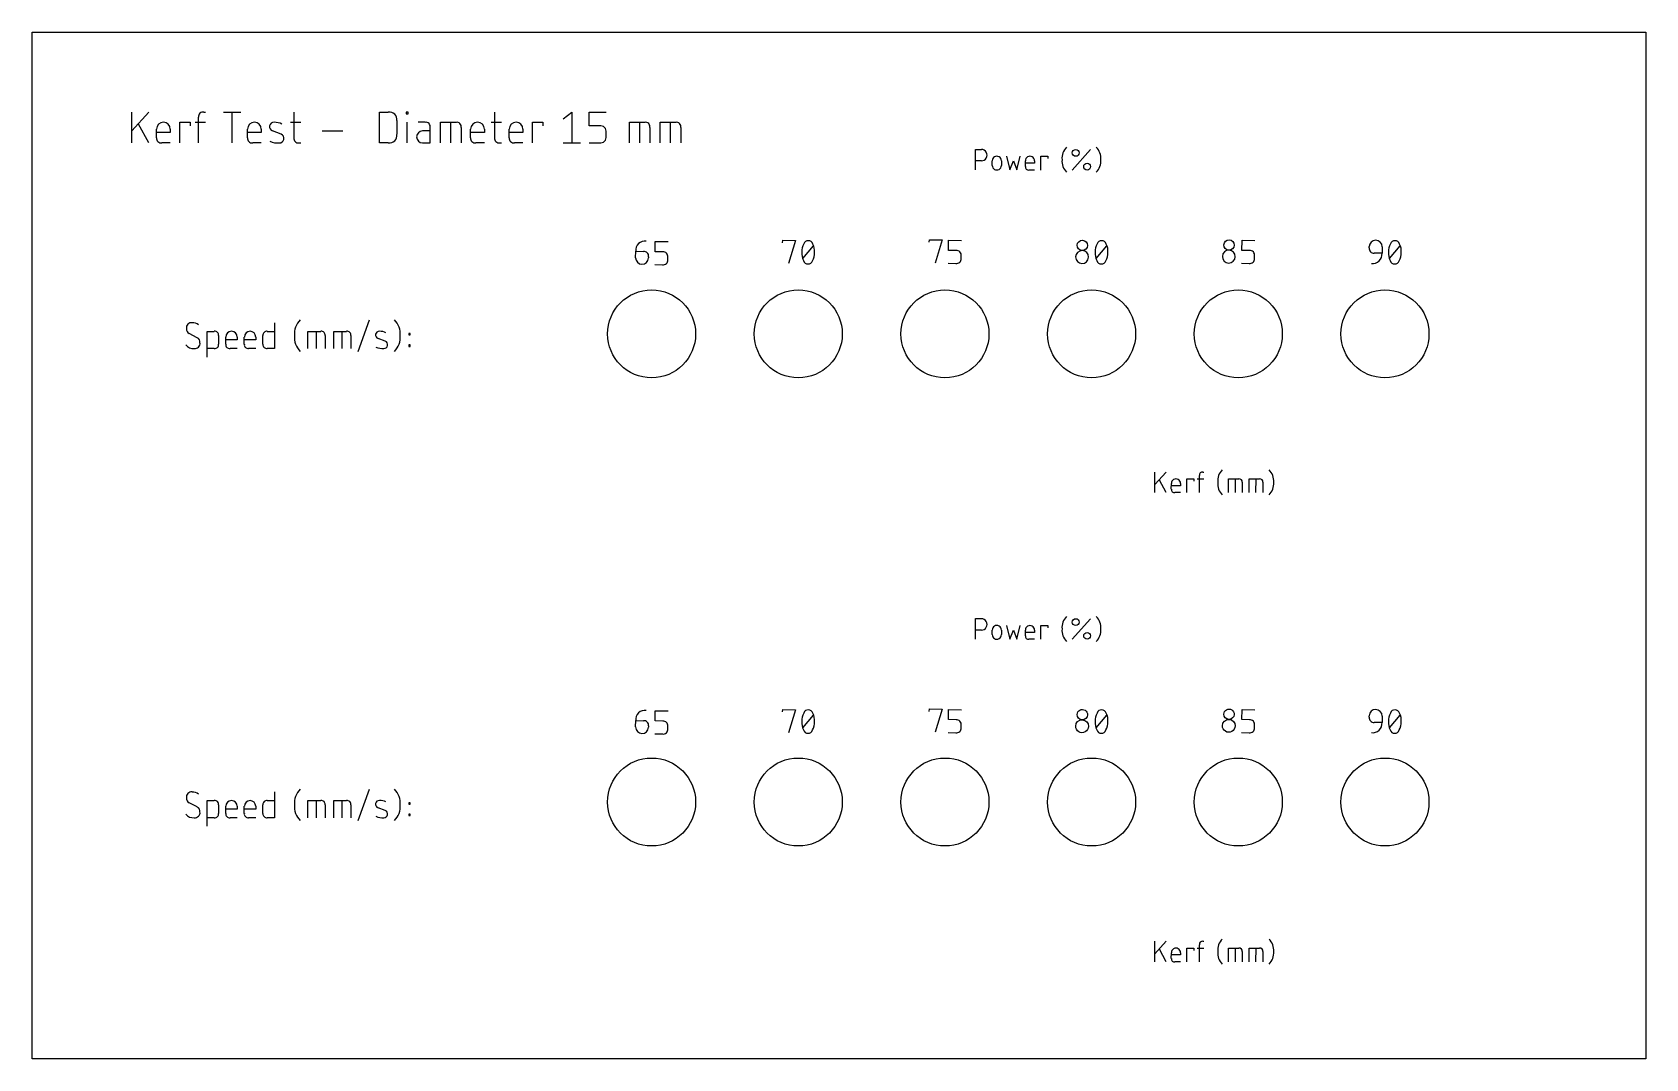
# Model space of a CAD drawing. Header units: millimetres. Extents: x 0 to 275, y 0 to 175.
import ezdxf

# ---------------------------------------------------------------- set-up
doc = ezdxf.new("R2010")
doc.units = ezdxf.units.MM
doc.layers.get('0').update_dxf_attribs({"linetype": 'CONTINUOUS'})

msp = doc.modelspace()

# ---------------------------------------------------------------- linework, layer by layer
for p, q in [((16.95, 156.14), (16.95, 161.4)), ((19.87, 161.4), (16.95, 158.18)), ((25.14, 156.14), (25.14, 159.65)), ((25.14, 159.65), (26.89, 159.65)), ((26.89, 159.65), (26.89, 159.06)), ((27.77, 159.65), (29.53, 159.65)), ((28.36, 156.14), (28.36, 160.52)), ((29.23, 161.4), (29.53, 161.4)), ((32.6, 161.4), (35.52, 161.4)), ((34.06, 156.14), (34.06, 161.4)), ((44, 159.65), (45.76, 159.65)), ((44.59, 161.4), (44.59, 157.01)), ((59.21, 156.14), (59.21, 161.4)), ((59.21, 161.4), (60.68, 161.4)), ((62.14, 159.94), (62.14, 157.6)), ((63.89, 156.14), (63.89, 159.65)), ((66.97, 159.65), (65.8, 159.65)), ((69.6, 156.14), (69.6, 159.65)), ((69.6, 159.65), (72.23, 159.65)), ((71.35, 156.14), (71.35, 159.65)), ((78.23, 159.65), (79.98, 159.65)), ((78.81, 161.4), (78.81, 157.01)), ((85.25, 156.14), (85.25, 159.65)), ((85.25, 159.65), (87, 159.65)), ((87, 159.65), (87, 159.06)), ((90.51, 160.23), (91.97, 161.4)), ((91.97, 161.4), (91.97, 156.14)), ((94.9, 159.06), (94.9, 161.4)), ((94.9, 161.4), (97.82, 161.4)), ((101.77, 156.14), (101.77, 159.65)), ((101.77, 159.65), (104.41, 159.65)), ((103.53, 156.14), (103.53, 159.65)), ((107.04, 156.14), (107.04, 159.65)), ((107.04, 159.65), (109.67, 159.65)), ((108.79, 156.14), (108.79, 159.65)), ((19.87, 156.14), (18.12, 159.35)), ((21.19, 157.01), (21.19, 158.48)), ((23.53, 157.89), (21.19, 157.89)), ((23.53, 158.48), (23.53, 157.89)), ((36.69, 157.01), (36.69, 158.48)), ((39.03, 157.89), (36.69, 157.89)), ((39.03, 158.48), (39.03, 157.89)), ((42.4, 157.6), (40.93, 158.18)), ((49.42, 158.18), (52.93, 158.18)), ((67.84, 158.18), (66.53, 158.18)), ((67.84, 156.14), (67.84, 158.77)), ((73.11, 158.77), (73.11, 156.14)), ((74.72, 157.01), (74.72, 158.48)), ((77.06, 157.89), (74.72, 157.89)), ((77.06, 158.48), (77.06, 157.89)), ((81.3, 157.01), (81.3, 158.48)), ((83.64, 157.89), (81.3, 157.89)), ((83.64, 158.48), (83.64, 157.89)), ((96.65, 159.06), (94.9, 159.06)), ((97.82, 157.31), (97.82, 157.89)), ((105.28, 158.77), (105.28, 156.14)), ((110.55, 158.77), (110.55, 156.14)), ((23.53, 156.14), (22.07, 156.14)), ((39.03, 156.14), (37.57, 156.14)), ((45.47, 156.14), (45.76, 156.14)), ((60.68, 156.14), (59.21, 156.14)), ((66.53, 156.14), (67.84, 156.14)), ((77.06, 156.14), (75.59, 156.14)), ((79.69, 156.14), (79.98, 156.14)), ((83.64, 156.14), (82.18, 156.14)), ((90.51, 156.14), (93.44, 156.14)), ((94.9, 156.14), (96.65, 156.14)), ((160.78, 151.52), (160.78, 155.03)), ((160.78, 155.03), (161.76, 155.03)), ((177.26, 151.51), (180.38, 155.02)), ((161.76, 153.08), (160.78, 153.08)), ((163.61, 152.3), (163.61, 153.08)), ((165.17, 153.08), (165.17, 152.3)), ((166.05, 153.86), (166.63, 151.52)), ((166.63, 151.52), (167.22, 153.08)), ((167.22, 153.08), (167.8, 151.52)), ((167.8, 151.52), (168.39, 153.86)), ((169.26, 152.1), (169.26, 153.07)), ((170.82, 152.68), (169.26, 152.68)), ((170.82, 151.51), (169.85, 151.51)), ((170.82, 153.07), (170.82, 152.68)), ((171.9, 151.51), (171.9, 153.85)), ((171.9, 153.85), (173.07, 153.85)), ((173.07, 153.85), (173.07, 153.46)), ((102.83, 136.57), (102.86, 137.66)), ((102.86, 137.66), (104.18, 137.63)), ((106.15, 137.59), (106.19, 139.34)), ((107.46, 137.56), (106.15, 137.59)), ((106.19, 139.34), (108.38, 139.3)), ((127.89, 139.12), (127.9, 139.56)), ((127.9, 139.56), (130.09, 139.51)), ((130.09, 139.51), (128.91, 135.59)), ((131.34, 136.41), (133.15, 138.57)), ((152.89, 139.2), (152.9, 139.63)), ((152.9, 139.63), (155.1, 139.59)), ((155.1, 139.59), (153.91, 135.66)), ((156.15, 137.81), (156.19, 139.56)), ((157.47, 137.78), (156.15, 137.81)), ((156.19, 139.56), (158.39, 139.51)), ((181.34, 136.41), (183.15, 138.57)), ((206.15, 137.81), (206.19, 139.56)), ((207.47, 137.78), (206.15, 137.81)), ((206.19, 139.56), (208.39, 139.51)), ((227.87, 138.24), (227.88, 138.46)), ((230.07, 138.41), (230.05, 137.32)), ((231.34, 136.41), (233.15, 138.57)), ((105.03, 136.74), (105.03, 136.52)), ((106.1, 135.4), (107.42, 135.37)), ((108.31, 136.23), (108.32, 136.66)), ((156.11, 135.61), (157.42, 135.58)), ((158.32, 136.44), (158.33, 136.88)), ((206.11, 135.61), (207.42, 135.58)), ((208.32, 136.44), (208.33, 136.88)), ((230.05, 137.32), (228.73, 137.35)), ((29.81, 119.63), (29.81, 124.01)), ((29.81, 124.01), (31.03, 124.01)), ((40.04, 124.01), (41.26, 124.01)), ((41.26, 125.48), (41.26, 121.09)), ((46.99, 121.09), (46.99, 124.01)), ((46.99, 124.01), (49.19, 124.01)), ((48.45, 121.09), (48.45, 124.01)), ((51.38, 121.09), (51.38, 124.01)), ((51.38, 124.01), (53.57, 124.01)), ((52.84, 121.09), (52.84, 124.01)), ((55.52, 120.6), (57.47, 125.96)), ((28.1, 122.92), (26.76, 123.65)), ((31.03, 121.09), (29.81, 121.09)), ((31.76, 123.28), (31.76, 121.82)), ((32.98, 121.82), (32.98, 123.04)), ((34.93, 122.55), (32.98, 122.55)), ((34.93, 121.09), (33.71, 121.09)), ((34.93, 123.04), (34.93, 122.55)), ((36.14, 121.82), (36.14, 123.04)), ((38.09, 122.55), (36.14, 122.55)), ((38.09, 121.09), (36.88, 121.09)), ((38.09, 123.04), (38.09, 122.55)), ((39.31, 121.82), (39.31, 123.28)), ((41.26, 121.09), (40.04, 121.09)), ((49.92, 123.28), (49.92, 121.09)), ((54.3, 123.28), (54.3, 121.09)), ((60.15, 122.31), (58.94, 122.8)), ((191.32, 96.52), (191.32, 100.03)), ((193.27, 100.03), (191.32, 97.88)), ((198.92, 96.52), (198.92, 99.44)), ((199.51, 100.02), (199.7, 100.02)), ((193.27, 96.52), (192.1, 98.66)), ((194.14, 97.1), (194.15, 98.08)), ((195.7, 97.69), (194.14, 97.69)), ((195.7, 96.52), (194.73, 96.52)), ((195.71, 98.08), (195.7, 97.69)), ((196.78, 96.52), (196.78, 98.86)), ((196.78, 98.86), (197.95, 98.86)), ((197.95, 98.86), (197.95, 98.47)), ((198.53, 98.86), (199.7, 98.85)), ((203.89, 96.51), (203.9, 98.85)), ((203.9, 98.85), (205.65, 98.85)), ((205.06, 96.51), (205.07, 98.85)), ((206.24, 98.27), (206.23, 96.51)), ((207.4, 96.51), (207.41, 98.85)), ((207.41, 98.85), (209.16, 98.85)), ((208.57, 96.51), (208.58, 98.85)), ((209.75, 98.27), (209.74, 96.51)), ((160.78, 75.03), (161.76, 75.03)), ((160.78, 71.52), (160.78, 75.03)), ((177.26, 71.51), (180.38, 75.02)), ((161.76, 73.08), (160.78, 73.08)), ((163.61, 72.3), (163.61, 73.08)), ((165.17, 73.08), (165.17, 72.3)), ((166.05, 73.86), (166.63, 71.52)), ((166.63, 71.52), (167.22, 73.08)), ((167.22, 73.08), (167.8, 71.52)), ((167.8, 71.52), (168.39, 73.86)), ((169.26, 72.1), (169.26, 73.07)), ((170.82, 72.68), (169.26, 72.68)), ((170.82, 71.51), (169.85, 71.51)), ((170.82, 73.07), (170.82, 72.68)), ((171.9, 71.51), (171.9, 73.85)), ((171.9, 73.85), (173.07, 73.85)), ((173.07, 73.85), (173.07, 73.46)), ((106.15, 57.59), (106.19, 59.34)), ((106.19, 59.34), (108.38, 59.3)), ((127.89, 59.12), (127.9, 59.56)), ((127.9, 59.56), (130.09, 59.51)), ((130.09, 59.51), (128.91, 55.59)), ((131.34, 56.41), (133.15, 58.57)), ((152.89, 59.2), (152.9, 59.63)), ((152.9, 59.63), (155.1, 59.59)), ((155.1, 59.59), (153.91, 55.66)), ((156.15, 57.81), (156.19, 59.56)), ((157.47, 57.78), (156.15, 57.81)), ((156.19, 59.56), (158.39, 59.51)), ((181.34, 56.41), (183.15, 58.57)), ((206.15, 57.81), (206.19, 59.56)), ((207.47, 57.78), (206.15, 57.81)), ((206.19, 59.56), (208.39, 59.51)), ((227.87, 58.24), (227.88, 58.46)), ((230.07, 58.41), (230.05, 57.32)), ((231.34, 56.41), (233.15, 58.57)), ((102.83, 56.57), (102.86, 57.66)), ((102.86, 57.66), (104.18, 57.63)), ((105.03, 56.74), (105.03, 56.52)), ((106.1, 55.4), (107.42, 55.37)), ((107.46, 57.56), (106.15, 57.59)), ((108.31, 56.23), (108.32, 56.66)), ((156.11, 55.61), (157.42, 55.58)), ((158.32, 56.44), (158.33, 56.88)), ((206.11, 55.61), (207.42, 55.58)), ((208.32, 56.44), (208.33, 56.88)), ((230.05, 57.32), (228.73, 57.35)), ((29.81, 39.63), (29.81, 44.01)), ((29.81, 44.01), (31.03, 44.01)), ((40.04, 44.01), (41.26, 44.01)), ((41.26, 45.48), (41.26, 41.09)), ((46.99, 41.09), (46.99, 44.01)), ((46.99, 44.01), (49.19, 44.01)), ((48.45, 41.09), (48.45, 44.01)), ((51.38, 41.09), (51.38, 44.01)), ((51.38, 44.01), (53.57, 44.01)), ((52.84, 41.09), (52.84, 44.01)), ((55.52, 40.6), (57.47, 45.96)), ((28.1, 42.92), (26.76, 43.65)), ((31.76, 43.28), (31.76, 41.82)), ((32.98, 41.82), (32.98, 43.04)), ((34.93, 42.55), (32.98, 42.55)), ((34.93, 43.04), (34.93, 42.55)), ((36.14, 41.82), (36.14, 43.04)), ((38.09, 42.55), (36.14, 42.55)), ((38.09, 43.04), (38.09, 42.55)), ((39.31, 41.82), (39.31, 43.28)), ((49.92, 43.28), (49.92, 41.09)), ((54.3, 43.28), (54.3, 41.09)), ((60.15, 42.31), (58.94, 42.8)), ((31.03, 41.09), (29.81, 41.09)), ((34.93, 41.09), (33.71, 41.09)), ((38.09, 41.09), (36.88, 41.09)), ((41.26, 41.09), (40.04, 41.09)), ((191.32, 16.52), (191.32, 20.03)), ((193.27, 20.03), (191.32, 17.88)), ((198.92, 16.52), (198.92, 19.44)), ((199.51, 20.02), (199.7, 20.02)), ((193.27, 16.52), (192.1, 18.66)), ((194.14, 17.1), (194.15, 18.08)), ((195.7, 17.69), (194.14, 17.69)), ((195.7, 16.52), (194.73, 16.52)), ((195.71, 18.08), (195.7, 17.69)), ((196.78, 16.52), (196.78, 18.86)), ((196.78, 18.86), (197.95, 18.86)), ((197.95, 18.86), (197.95, 18.47)), ((198.53, 18.86), (199.7, 18.85)), ((203.89, 16.51), (203.9, 18.85)), ((203.9, 18.85), (205.65, 18.85)), ((205.06, 16.51), (205.07, 18.85)), ((206.24, 18.27), (206.23, 16.51)), ((207.4, 16.51), (207.41, 18.85)), ((207.41, 18.85), (209.16, 18.85)), ((208.57, 16.51), (208.58, 18.85)), ((209.75, 18.27), (209.74, 16.51))]:
    msp.add_line(p, q)
for points in [[(275, 0), (0, 0), (0, 175), (275, 175)], [(63.75, 161.4), (63.75, 161.11), (64.04, 161.11), (64.04, 161.4)], [(64.18, 123.65), (64.18, 123.4), (64.42, 123.4), (64.42, 123.65)], [(64.18, 121.7), (64.18, 121.45), (64.42, 121.45), (64.42, 121.7)], [(64.18, 43.65), (64.18, 43.4), (64.42, 43.4), (64.42, 43.65)], [(64.18, 41.7), (64.18, 41.45), (64.42, 41.45), (64.42, 41.7)]]:
    msp.add_lwpolyline(points, close=True)
for points in [[(177.26, 154.44, -1), (178.43, 154.44, -1)], [(179.21, 152.1, -1), (180.38, 152.1, -1)], [(178.1, 138.68, -1), (179.86, 138.64, -1)], [(203.1, 138.75, -1), (204.86, 138.71, -1)], [(178.43, 74.44, -1), (177.26, 74.44, -1)], [(180.38, 72.1, -1), (179.21, 72.1, -1)], [(177.84, 56.71, -1), (180.03, 56.66, -1)], [(178.1, 58.68, -1), (179.86, 58.64, -1)], [(202.84, 56.78, -1), (205.03, 56.73, -1)], [(203.1, 58.75, -1), (204.86, 58.71, -1)]]:
    msp.add_lwpolyline(points, format="xyb", close=True)
for centre in [(105.56, 123.58), (130.56, 123.58), (155.56, 123.58), (180.56, 123.58), (205.56, 123.58), (230.56, 123.58), (105.56, 43.77), (130.56, 43.77), (155.56, 43.77), (180.56, 43.77), (205.56, 43.77), (230.56, 43.77)]:
    msp.add_circle(centre, 7.5)
for centre, radius, start, end in [((22.36, 158.48), 1.17, 0, 180), ((29.13, 160.63), 0.779, 82.2314, 187.7686), ((37.86, 158.48), 1.17, 0, 180), ((41.17, 158.9), 0.752, 85.8726, 251.5075), ((41.31, 156.93), 2.72, 63.1101, 91.8322), ((60.85, 160.11), 1.3, -7.7686, 97.7685), ((67.07, 158.87), 0.779, -7.7686, 97.7683), ((72.34, 158.87), 0.779, -7.7686, 97.7687), ((75.89, 158.48), 1.17, 0, 180), ((82.47, 158.48), 1.17, 0, 180), ((104.51, 158.87), 0.779, -7.7686, 97.7687), ((109.78, 158.87), 0.779, -7.7686, 97.7687), ((21.96, 156.91), 0.779, 172.2314, 277.7686), ((37.46, 156.91), 0.779, 172.2314, 277.7687), ((42.15, 156.89), 0.753, -93.6179, 70.998), ((45.36, 156.91), 0.779, 172.2314, 277.7685), ((60.85, 157.42), 1.3, -97.7685, 7.7686), ((66.53, 157.16), 1.02, 90, 270), ((75.49, 156.91), 0.779, 172.2314, 277.7684), ((79.58, 156.91), 0.779, 172.2314, 277.7687), ((82.07, 156.91), 0.779, 172.2314, 277.7684), ((96.8, 158.03), 1.04, -7.7686, 97.7687), ((96.8, 157.17), 1.04, -97.7687, 7.7686), ((41.84, 159.23), 3.11, 244.4468, 274.9435), ((161.76, 154.05), 0.975, -90.0211, 89.9789), ((178.21, 153.5), 2.71, 135.1294, 184.8623), ((179.43, 153.5), 2.71, -4.9044, 44.8285), ((164.39, 153.08), 0.78, -0.0211, 179.9789), ((164.39, 152.3), 0.78, 179.9789, 359.9789), ((170.04, 153.07), 0.78, -0.0211, 179.9789), ((169.78, 152.03), 0.52, 172.2103, 277.7475), ((178.21, 153.04), 2.71, 175.0956, 224.8285), ((179.43, 153.04), 2.71, -44.8706, 4.8623), ((104.41, 137.84), 1.56, 80.9655, 186.5027), ((104.26, 136.86), 0.779, -9.0345, 96.5027), ((107.55, 136.79), 0.779, -9.0345, 96.5027), ((133.77, 137.31), 2.63, 175.5948, 207.8626), ((133.78, 137.6), 2.63, 149.6056, 181.8733), ((132.18, 138.78), 0.692, 81.2926, 167.2509), ((132.36, 138.77), 0.692, 10.2172, 96.1756), ((130.72, 137.67), 2.63, -4.4052, 27.8626), ((157.56, 137), 0.779, -9.0345, 96.5027), ((178.93, 136.68), 1.1, -1.2659, 178.7341), ((183.77, 137.31), 2.63, 175.5948, 207.8626), ((183.78, 137.6), 2.63, 149.6056, 181.8733), ((182.18, 138.78), 0.692, 81.2926, 167.2509), ((182.36, 138.77), 0.692, 10.2172, 96.1756), ((180.72, 137.67), 2.63, -4.4052, 27.8626), ((203.94, 136.76), 1.1, -1.2659, 178.7341), ((207.56, 137), 0.779, -9.0345, 96.5027), ((228.64, 138.12), 0.779, 170.9655, 276.5027), ((228.97, 138.44), 1.1, -1.2659, 178.7341), ((233.77, 137.31), 2.63, 175.5948, 207.8626), ((233.78, 137.6), 2.63, 149.6056, 181.8733), ((232.18, 138.78), 0.692, 81.2926, 167.2509), ((232.36, 138.77), 0.692, 10.2172, 96.1756), ((230.72, 137.67), 2.63, -4.4052, 27.8626), ((103.93, 136.54), 1.1, 178.7341, 358.7341), ((107.54, 136.14), 0.779, -99.0345, 6.5027), ((132.13, 136.2), 0.692, 190.2172, 276.1756), ((132.31, 136.2), 0.692, 261.2926, 347.251), ((130.71, 137.38), 2.63, -30.3944, 1.8733), ((157.54, 136.35), 0.779, -99.0345, 6.5027), ((178.93, 136.68), 1.1, 178.7341, 358.7341), ((182.13, 136.2), 0.692, 190.2172, 276.1756), ((182.31, 136.2), 0.692, 261.2926, 347.251), ((180.71, 137.38), 2.63, -30.3944, 1.8733), ((203.94, 136.76), 1.1, 178.7341, 358.7341), ((207.54, 136.35), 0.779, -99.0345, 6.5027), ((228.5, 137.14), 1.56, -99.0346, 6.5027), ((232.13, 136.2), 0.692, 190.2172, 276.1756), ((232.31, 136.2), 0.692, 261.2926, 347.251), ((230.71, 137.38), 2.63, -30.3944, 1.8733), ((27.13, 124.62), 0.866, 82.2314, 187.7686), ((27.11, 124.41), 0.84, 173.9611, 245.5286), ((27.37, 124.01), 1.47, 48.4251, 94.705), ((31.11, 123.37), 0.649, -7.7686, 97.7686), ((33.95, 123.04), 0.975, 0, 180), ((37.12, 123.04), 0.975, 0, 180), ((39.96, 123.37), 0.649, 82.2314, 187.7686), ((48.06, 123.57), 3.39, 135.1504, 184.8834), ((49.27, 123.37), 0.649, -7.7686, 97.7687), ((53.66, 123.37), 0.649, -7.7686, 97.7687), ((59.13, 123.39), 0.626, 85.8726, 251.5076), ((59.25, 121.75), 2.27, 63.1101, 91.8322), ((59.33, 123.57), 3.39, -4.8834, 44.8496), ((27.47, 122.8), 1.72, 219.9454, 274.8148), ((27.73, 121.95), 0.866, -97.7686, 7.7686), ((27.75, 122.15), 0.84, -6.0389, 65.5286), ((31.11, 121.73), 0.649, -97.7686, 7.7686), ((33.62, 121.73), 0.649, 172.2314, 277.7686), ((36.79, 121.73), 0.649, 172.2314, 277.7687), ((39.96, 121.73), 0.649, 172.2314, 277.7686), ((48.06, 122.99), 3.39, 175.1166, 224.8496), ((59.69, 123.67), 2.59, 244.4468, 274.9435), ((59.95, 121.72), 0.627, -93.6179, 70.9981), ((59.33, 122.99), 3.39, -44.8496, 4.8834), ((199.44, 99.51), 0.52, 82.2104, 187.7475), ((204.75, 98.5), 2.71, 135.1294, 184.8623), ((208.89, 98.5), 2.71, -4.9044, 44.8285), ((194.66, 97.03), 0.52, 172.2103, 277.7475), ((194.93, 98.08), 0.78, -0.0211, 179.9789), ((204.75, 98.04), 2.71, 175.0956, 224.8285), ((205.72, 98.34), 0.52, -7.7897, 97.7477), ((209.23, 98.34), 0.52, -7.7897, 97.7477), ((208.89, 98.04), 2.71, -44.8706, 4.8623), ((161.76, 74.05), 0.975, -90.0211, 89.9789), ((178.21, 73.5), 2.71, 135.1294, 184.8623), ((179.43, 73.5), 2.71, -4.9044, 44.8285), ((164.39, 73.08), 0.78, -0.0211, 179.9789), ((164.39, 72.3), 0.78, 179.9789, 359.9789), ((170.04, 73.07), 0.78, -0.0211, 179.9789), ((169.78, 72.03), 0.52, 172.2103, 277.7475), ((178.21, 73.04), 2.71, 175.0956, 224.8285), ((179.43, 73.04), 2.71, -44.8706, 4.8623), ((104.41, 57.84), 1.56, 80.9655, 186.5027), ((133.78, 57.6), 2.63, 149.6056, 181.8733), ((132.18, 58.78), 0.692, 81.2926, 167.2509), ((132.36, 58.77), 0.692, 10.2172, 96.1756), ((130.72, 57.67), 2.63, -4.4052, 27.8626), ((157.56, 57), 0.779, -9.0345, 96.5027), ((183.78, 57.6), 2.63, 149.6056, 181.8733), ((182.18, 58.78), 0.692, 81.2926, 167.2509), ((182.36, 58.77), 0.692, 10.2172, 96.1756), ((180.72, 57.67), 2.63, -4.4052, 27.8626), ((207.56, 57), 0.779, -9.0345, 96.5027), ((228.64, 58.12), 0.779, 170.9655, 276.5027), ((228.97, 58.44), 1.1, -1.2659, 178.7341), ((233.78, 57.6), 2.63, 149.6056, 181.8733), ((232.18, 58.78), 0.692, 81.2926, 167.2509), ((232.36, 58.77), 0.692, 10.2172, 96.1756), ((230.72, 57.67), 2.63, -4.4052, 27.8626), ((103.93, 56.54), 1.1, 178.7341, 358.7341), ((104.26, 56.86), 0.779, -9.0345, 96.5027), ((107.54, 56.14), 0.779, -99.0345, 6.5027), ((107.55, 56.79), 0.779, -9.0345, 96.5027), ((133.77, 57.31), 2.63, 175.5948, 207.8626), ((132.13, 56.2), 0.692, 190.2172, 276.1756), ((132.31, 56.2), 0.692, 261.2926, 347.251), ((130.71, 57.38), 2.63, -30.3944, 1.8733), ((157.54, 56.35), 0.779, -99.0345, 6.5027), ((183.77, 57.31), 2.63, 175.5948, 207.8626), ((182.13, 56.2), 0.692, 190.2172, 276.1756), ((182.31, 56.2), 0.692, 261.2926, 347.251), ((180.71, 57.38), 2.63, -30.3944, 1.8733), ((207.54, 56.35), 0.779, -99.0345, 6.5027), ((228.5, 57.14), 1.56, -99.0346, 6.5027), ((233.77, 57.31), 2.63, 175.5948, 207.8626), ((232.13, 56.2), 0.692, 190.2172, 276.1756), ((232.31, 56.2), 0.692, 261.2926, 347.251), ((230.71, 57.38), 2.63, -30.3944, 1.8733), ((27.13, 44.62), 0.866, 82.2314, 187.7686), ((27.11, 44.41), 0.84, 173.9611, 245.5286), ((27.37, 44.01), 1.47, 48.4251, 94.705), ((31.11, 43.37), 0.649, -7.7686, 97.7686), ((33.95, 43.04), 0.975, 0, 180), ((37.12, 43.04), 0.975, 0, 180), ((39.96, 43.37), 0.649, 82.2314, 187.7686), ((48.06, 43.57), 3.39, 135.1504, 184.8834), ((49.27, 43.37), 0.649, -7.7686, 97.7687), ((53.66, 43.37), 0.649, -7.7686, 97.7687), ((59.13, 43.39), 0.626, 85.8726, 251.5076), ((59.25, 41.75), 2.27, 63.1101, 91.8322), ((59.33, 43.57), 3.39, -4.8834, 44.8496), ((27.47, 42.8), 1.72, 219.9454, 274.8148), ((27.73, 41.95), 0.866, -97.7686, 7.7686), ((27.75, 42.15), 0.84, -6.0389, 65.5286), ((31.11, 41.73), 0.649, -97.7686, 7.7686), ((33.62, 41.73), 0.649, 172.2314, 277.7686), ((36.79, 41.73), 0.649, 172.2314, 277.7687), ((39.96, 41.73), 0.649, 172.2314, 277.7686), ((48.06, 42.99), 3.39, 175.1166, 224.8496), ((59.69, 43.67), 2.59, 244.4468, 274.9435), ((59.95, 41.72), 0.627, -93.6179, 70.9981), ((59.33, 42.99), 3.39, -44.8496, 4.8834), ((199.44, 19.51), 0.52, 82.2104, 187.7475), ((204.75, 18.5), 2.71, 135.1294, 184.8623), ((208.89, 18.5), 2.71, -4.9044, 44.8285), ((194.66, 17.03), 0.52, 172.2103, 277.7475), ((194.93, 18.08), 0.78, -0.0211, 179.9789), ((204.75, 18.04), 2.71, 175.0956, 224.8285), ((205.72, 18.34), 0.52, -7.7897, 97.7477), ((209.23, 18.34), 0.52, -7.7897, 97.7477), ((208.89, 18.04), 2.71, -44.8706, 4.8623)]:
    msp.add_arc(centre, radius, start, end)

doc.saveas('drawing.dxf')
